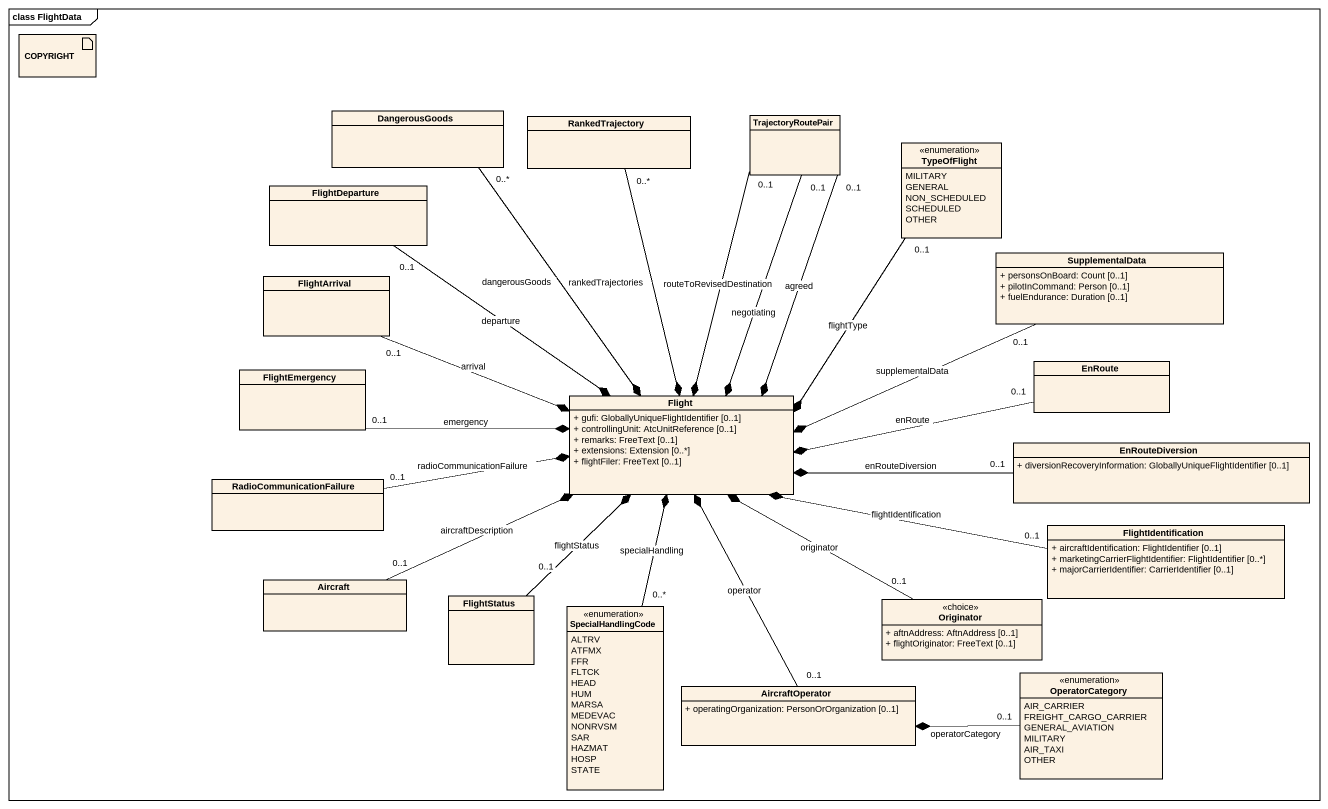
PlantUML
@startuml
mainframe class FlightData
allowmixing
hide circle
hide empty members
skinparam classAttributeIconSize 0
artifact COPYRIGHT
class DangerousGoods
class RankedTrajectory
class TrajectoryRoutePair
enum TypeOfFlight {
  MILITARY
  GENERAL
  NON_SCHEDULED
  SCHEDULED
  OTHER
}
class FlightDeparture
class FlightArrival
class SupplementalData #FCF2E3 {
  + personsOnBoard: Count [0..1]
  + pilotInCommand: Person [0..1]
  + fuelEndurance: Duration [0..1]
}
class FlightEmergency
class EnRoute
class Flight {
  + gufi: GloballyUniqueFlightIdentifier [0..1]
  + controllingUnit: AtcUnitReference [0..1]
  + remarks: FreeText [0..1]
  + extensions: Extension [0..*]
  + flightFiler: FreeText [0..1]
}
class EnRouteDiversion {
  + diversionRecoveryInformation: GloballyUniqueFlightIdentifier [0..1]
}
class RadioCommunicationFailure
class FlightIdentification {
  + aircraftIdentification: FlightIdentifier [0..1]
  + marketingCarrierFlightIdentifier: FlightIdentifier [0..*]
  + majorCarrierIdentifier: CarrierIdentifier [0..1]
}
class Aircraft
class FlightStatus
enum SpecialHandlingCode {
  ALTRV
  ATFMX
  FFR
  FLTCK
  HEAD
  HUM
  MARSA
  MEDEVAC
  NONRVSM
  SAR
  HAZMAT
  HOSP
  STATE
}
class Originator <<choice>> {
  + aftnAddress: AftnAddress [0..1]
  + flightOriginator: FreeText [0..1]
}
class AircraftOperator {
  + operatingOrganization: PersonOrOrganization [0..1]
}
enum OperatorCategory {
  AIR_CARRIER
  FREIGHT_CARGO_CARRIER
  GENERAL_AVIATION
  MILITARY
  AIR_TAXI
  OTHER
}
Flight *-up- "0..*" DangerousGoods : dangerousGoods
Flight *-up- "0..*" RankedTrajectory : rankedTrajectories
Flight *-up- "0..1" TrajectoryRoutePair : routeToRevisedDestination
Flight *-up- "0..1" TrajectoryRoutePair : negotiating
Flight *-up- "0..1" TrajectoryRoutePair : agreed
Flight *-up- "0..1" TypeOfFlight : flightType
Flight *-up- "0..1" FlightDeparture : departure
Flight *-left- "0..1" FlightArrival : arrival
Flight *-right- "0..1" SupplementalData : supplementalData
Flight *-left- "0..1" FlightEmergency : emergency
Flight *-right- "0..1" EnRoute : enRoute
Flight *-right- "0..1" EnRouteDiversion : enRouteDiversion
Flight *-left- "0..1" RadioCommunicationFailure : radioCommunicationFailure
Flight *-right- "0..1" FlightIdentification : flightIdentification
Flight *-left- "0..1" Aircraft : aircraftDescription
Flight *-- "0..1" FlightStatus : flightStatus
Flight *-- "0..*" SpecialHandlingCode : specialHandling
Flight *-- "0..1" Originator : originator
Flight *-- "0..1" AircraftOperator : operator
AircraftOperator *-right- "0..1" OperatorCategory : operatorCategory
@enduml
